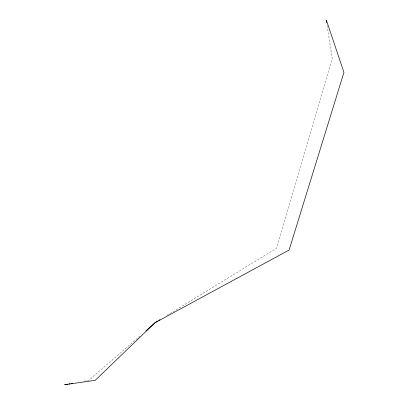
<?xml version="1.0" encoding="UTF-8"?>
<svg xmlns="http://www.w3.org/2000/svg" width="405" height="405" viewBox="0 0 405 405"><rect width="100%" height="100%" fill="white"/><g stroke="black" fill="none" stroke-linecap="round" stroke-linejoin="round"><path stroke-width="0.3" stroke-dasharray="2.02 1.52" d="M140.09 335.922L88.751 380.33L83.8 381.237M166.911 315.434L276.316 248.376L332.176 58.492L327.139 25.186"/><path stroke-width="0.61" d="M145.795 330.991L155.054 322.699L157.748 321.049M158.826 320.39L159.904 319.727M67.696 384.183L64.597 384.75L95.231 380.31L155.054 322.699L289.119 250.027L343.936 72.399L326.389 20.25L326.764 22.715M68.936 383.955L70.171 383.727M71.412 383.505L72.652 383.277"/></g></svg>
